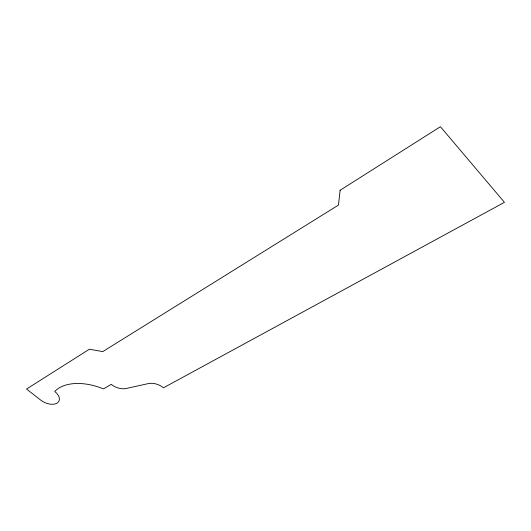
<?xml version="1.0" encoding="UTF-8"?>
<svg xmlns="http://www.w3.org/2000/svg" width="531" height="531" viewBox="0 0 531 531"><rect width="100%" height="100%" fill="white"/><g stroke="black" fill="none" stroke-linecap="round" stroke-linejoin="round"><path stroke-width="0.8" d="M340.105 190.284L338.466 205.079L102.775 351.602L89.361 349.225L26.55 389.037L40.675 400.075A12.498 7.394 25.2 0 0 57.063 403.135A12.498 7.394 25.2 0 0 54.766 391.486A45.706 27.234 23.2 0 1 103.445 388.898L111.278 384.358A13.063 8.224 23 0 0 126.152 388.5L148.302 383.594A13.029 8.244 21.3 0 1 163.475 387.803L504.45 202.331L440.405 126.71L340.105 190.284"/></g></svg>
